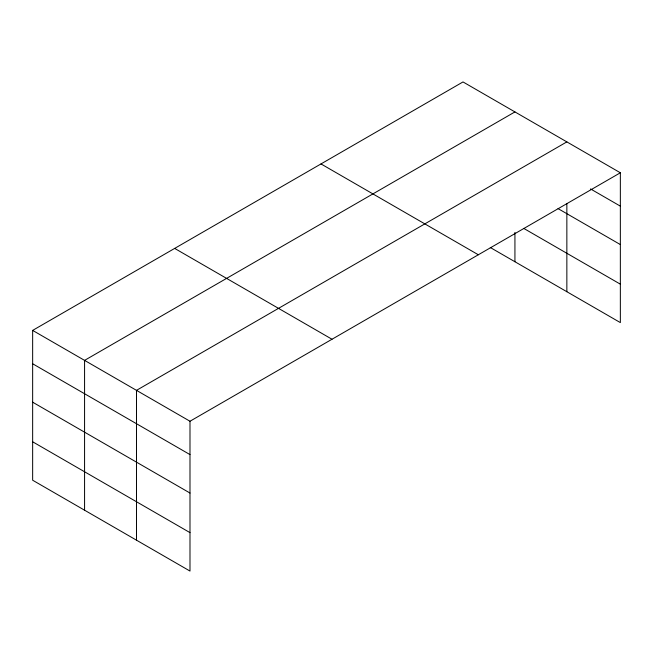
<?xml version="1.0" encoding="UTF-8"?>
<svg xmlns="http://www.w3.org/2000/svg" width="653" height="653" viewBox="0 0 653 653"><rect width="100%" height="100%" fill="white"/><g stroke="black" fill="none" stroke-linecap="round" stroke-linejoin="round"><path stroke-width="0.98" d="M620.35 172.776L463.01 81.935L32.65 330.402L32.65 480.224L189.99 571.065L189.99 421.242L620.35 172.776L620.35 322.598L490.289 247.511M566.853 203.573L566.853 291.711M514.931 111.916L84.572 360.383L84.572 510.197M566.853 141.889L136.493 390.355L136.493 540.178M590.532 188.929L620.35 206.144M558.054 208.609L620.35 244.573M523.73 228.387L620.35 284.169M320.99 163.927L478.331 254.768M174.669 248.409L332.01 339.25M32.65 330.402L189.99 421.242M32.65 363.762L189.99 454.602M32.65 402.191L189.99 493.039M32.65 441.787L189.99 532.636M514.931 232.403L514.931 261.739"/></g></svg>
